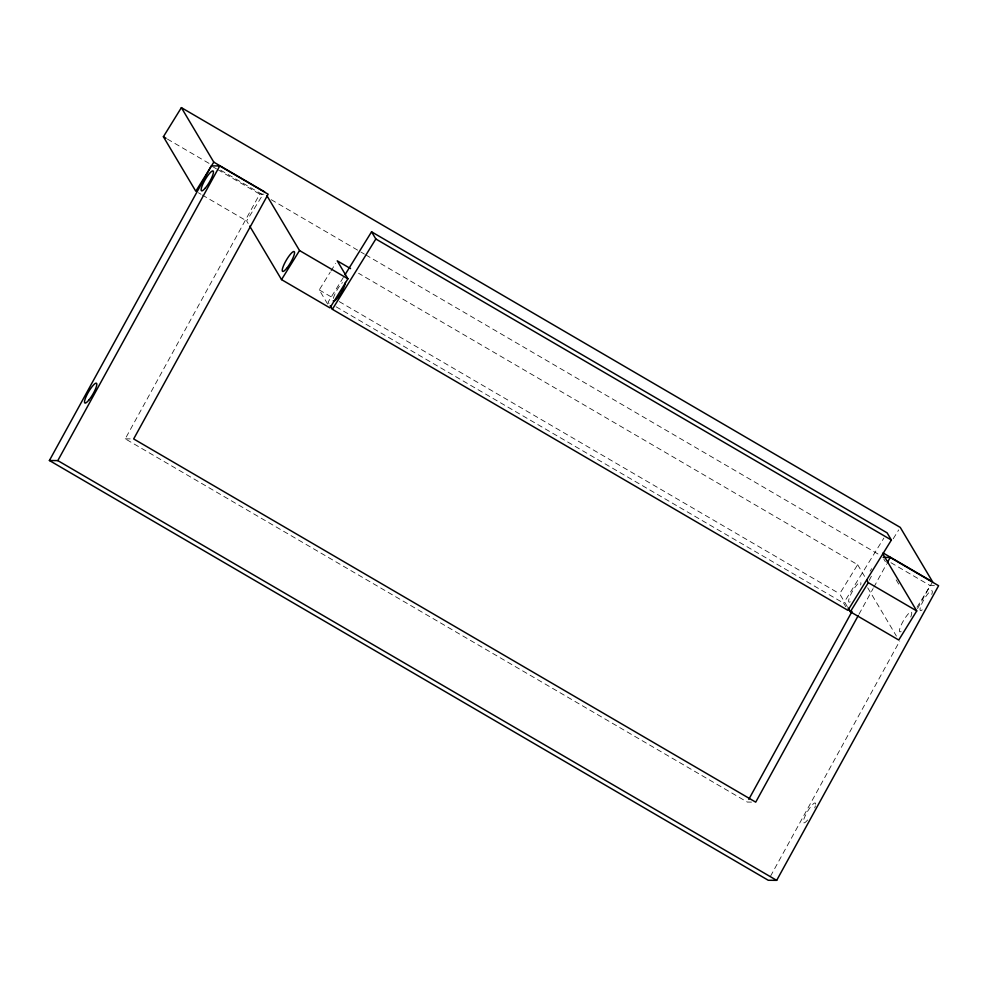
<?xml version="1.0" encoding="UTF-8"?>
<svg xmlns="http://www.w3.org/2000/svg" width="988" height="988" viewBox="0 0 988 988"><rect width="100%" height="100%" fill="white"/><g stroke="black" fill="none" stroke-linecap="round" stroke-linejoin="round"><path stroke-width="0.74" stroke-dasharray="4.94 3.71" d="M751.51 802.108L747.311 802.058L125.254 438.833L259.721 194.117L263.932 194.167M869.144 580.339L871.379 576.276M858.992 614.227L873.108 588.539M873.849 587.193L886.471 564.21M770.504 876.22L899.735 641.039M917.556 608.596L930.19 585.612L934.389 585.662M248.186 223.523L246.63 220.917L263.055 194.352M327.646 304.032L319.26 289.916L330.202 272.206M330.992 270.947L335.685 263.351M343.379 277.381L328.09 302.118L329.51 304.514M847.284 606.62L839.652 593.788L857.646 564.691L358.545 273.256M845.777 606.743L843.641 603.149L883.89 538.065M870.107 571.2L871.663 568.668M893.214 538.781L898.697 529.926M917.025 607.2L932.66 581.907M125.254 438.833L133.664 438.931M167.392 139.061L209.987 163.934M220.645 170.158L264.574 195.809M271.231 199.687L364.411 254.101M365.745 254.879L879.604 554.935M212.63 166.614L216.545 168.911M217.854 169.677L259.721 194.117M890.941 562.703L930.19 585.612M198.403 192.759L201.021 194.278M202.318 195.044L246.63 220.917M319.26 289.916L333.895 298.462M339.217 301.575L839.652 593.788M336.081 306.774L843.641 603.149M883.815 559.085L885.359 561.678M896.153 579.845L899.241 585.044M857.646 564.691L865.266 577.535M867.723 587.835L896.412 636.111M333.314 298.364A11.473 2.458 -59.7 0 1 342.453 282.605M850.285 601.803A11.473 2.458 -59.7 0 1 853.348 589.811A11.473 2.458 -59.7 0 1 860.672 585.007M807.628 819.978A11.473 2.458 -59.7 0 1 803.516 820.522A11.473 2.458 -59.7 0 1 810.382 807.147A11.473 2.458 -59.7 0 1 815.68 804.257M815.384 805.85A11.473 2.458 -59.7 0 1 814.705 807.925M922.236 609.831A11.473 2.458 -59.7 0 1 921.088 605.36A11.473 2.458 -59.7 0 1 929.202 592.281A11.473 2.458 -59.7 0 1 931.77 594.48M901.118 631.48A11.473 2.458 -59.7 0 1 901.365 624.651A11.473 2.458 -59.7 0 1 910.084 612.288A11.473 2.458 -59.7 0 1 909.837 619.106"/><path stroke-width="1.48" d="M883.186 557.368L890.188 557.442L938.6 585.711L776.679 880.357L768.269 880.271L49.4 460.507L211.321 165.861L219.731 165.947L268.143 194.216L133.664 438.931L755.721 802.157L858.239 615.586M49.4 460.507L57.81 460.606L219.731 165.947M748.793 799.354L852.064 611.424M887.224 562.851L890.188 557.442M181.384 107.643L213.791 162.143L195.797 191.24L163.391 136.727L181.384 107.643L900.253 527.394L932.66 581.907L883.136 552.984M350.555 268.6L337.241 260.832L347.924 278.801L329.943 307.886L281.531 279.616L299.525 250.532L266.945 195.735M344.997 274.775L371.562 231.81L887.113 532.853L891.386 540.041L847.914 610.337L332.363 309.306L330.227 305.712M332.363 309.306L375.835 238.997L371.562 231.81M882.605 553.527L916.728 610.93L898.747 640.026L850.335 611.757L868.329 582.661L866.797 580.092M375.835 238.997L891.386 540.041M213.791 162.143L264.623 191.833M163.391 136.727L166.058 138.283M299.525 250.532L347.924 278.801M868.329 582.661L916.728 610.93M57.81 460.606L776.679 880.357M848.05 607.904L850.335 611.757M249.729 226.141L281.531 279.616M345.38 282.42A11.473 2.458 -59.7 0 1 339.847 294.807A11.473 2.458 -59.7 0 1 333.215 300.858M205.393 187.967A11.473 2.458 -59.7 0 0 213.322 171.245A11.473 2.458 -59.7 0 0 203.158 183.435A11.473 2.458 -59.7 0 0 205.393 187.967M88.759 400.214A11.473 2.458 -59.7 0 0 96.688 383.492A11.473 2.458 -59.7 0 0 86.524 395.694A11.473 2.458 -59.7 0 0 88.759 400.214M286.619 268.415A11.473 2.458 -59.7 0 0 294.387 251.792A11.473 2.458 -59.7 0 0 284.161 264.241A11.473 2.458 -59.7 0 0 286.619 268.415"/></g></svg>
